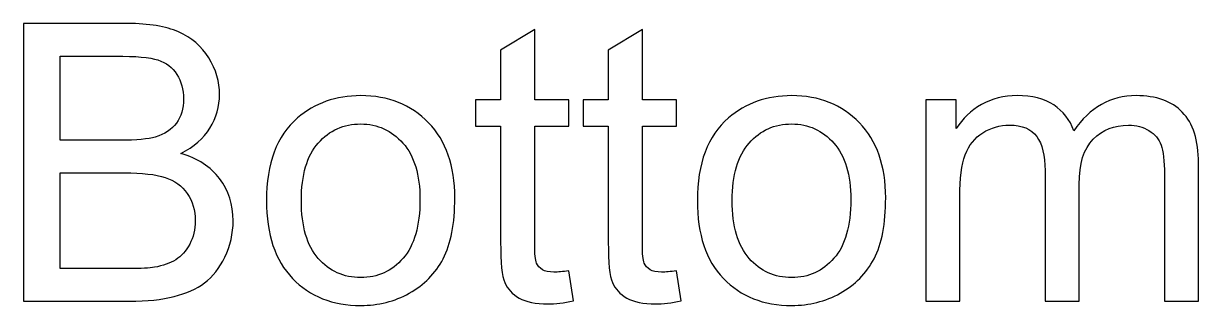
# Model space of a CAD drawing. Header units: centimetres. Extents: x 16 to 194, y -201 to 17.
# Drawn here: x 61.25 to 68.95, y -61 to -59.16 of the extents above; entities that cross this region are included whole.
import ezdxf

# ---------------------------------------------------------------- set-up
doc = ezdxf.new("R2010")
doc.units = ezdxf.units.CM
doc.header["$MEASUREMENT"] = 0
doc.layers.add('Layer 1', color=7, linetype='Continuous')

msp = doc.modelspace()

# ---------------------------------------------------------------- linework, layer by layer
at = {"layer": 'Layer 1', "color": 250}
for points, knots in [([(61.24771, -60.97675), (61.24771, -60.97675), (61.24771, -59.15811), (61.24771, -59.15811), (61.24771, -59.15811), (61.93012, -59.15811), (61.93012, -59.15811), (62.06898, -59.15811), (62.18031, -59.17631), (62.26456, -59.21314), (62.34838, -59.24997), (62.41399, -59.3067), (62.46141, -59.38332), (62.50924, -59.45952), (62.53295, -59.53953), (62.53295, -59.62335), (62.53295, -59.70082), (62.51178, -59.77406), (62.46987, -59.84264), (62.42796, -59.91122), (62.36446, -59.96668), (62.27937, -60.00901), (62.38944, -60.04118), (62.47411, -60.09622), (62.53295, -60.17411), (62.59222, -60.25158), (62.62185, -60.34344), (62.62185, -60.44928), (62.62185, -60.53479), (62.60365, -60.61395), (62.56766, -60.68719), (62.53168, -60.76043), (62.48723, -60.81673), (62.43431, -60.85652), (62.3814, -60.89589), (62.31493, -60.92595), (62.23535, -60.94627), (62.15534, -60.96659), (62.05755, -60.97675), (61.94155, -60.97675), (61.94155, -60.97675), (61.24771, -60.97675), (61.24771, -60.97675)], [0, 0, 0, 0, 0.0714286, 0.0714286, 0.0714286, 0.1428571, 0.1428571, 0.1428571, 0.2142857, 0.2142857, 0.2142857, 0.2857143, 0.2857143, 0.2857143, 0.3571429, 0.3571429, 0.3571429, 0.4285714, 0.4285714, 0.4285714, 0.5, 0.5, 0.5, 0.5714286, 0.5714286, 0.5714286, 0.6428571, 0.6428571, 0.6428571, 0.7142857, 0.7142857, 0.7142857, 0.7857143, 0.7857143, 0.7857143, 0.8571429, 0.8571429, 0.8571429, 0.9285714, 0.9285714, 0.9285714, 1, 1, 1, 1]), ([(64.82191, -60.77736), (64.82191, -60.77736), (64.85239, -60.97463), (64.85239, -60.97463), (64.78974, -60.98776), (64.73343, -60.99453), (64.68433, -60.99453), (64.60347, -60.99453), (64.54082, -60.98183), (64.49594, -60.95601), (64.45149, -60.93018), (64.42017, -60.89674), (64.40196, -60.85483), (64.38376, -60.81292), (64.37487, -60.72487), (64.37487, -60.59067), (64.37487, -60.59067), (64.37487, -59.83121), (64.37487, -59.83121), (64.37487, -59.83121), (64.20977, -59.83121), (64.20977, -59.83121), (64.20977, -59.83121), (64.20977, -59.65849), (64.20977, -59.65849), (64.20977, -59.65849), (64.37487, -59.65849), (64.37487, -59.65849), (64.37487, -59.65849), (64.37487, -59.33252), (64.37487, -59.33252), (64.37487, -59.33252), (64.59839, -59.19833), (64.59839, -59.19833), (64.59839, -59.19833), (64.59839, -59.65849), (64.59839, -59.65849), (64.59839, -59.65849), (64.82191, -59.65849), (64.82191, -59.65849), (64.82191, -59.65849), (64.82191, -59.83121), (64.82191, -59.83121), (64.82191, -59.83121), (64.59839, -59.83121), (64.59839, -59.83121), (64.59839, -59.83121), (64.59839, -60.60337), (64.59839, -60.60337), (64.59839, -60.66729), (64.6022, -60.70836), (64.61024, -60.72656), (64.61786, -60.74476), (64.63056, -60.75916), (64.64834, -60.77016), (64.66612, -60.78075), (64.69152, -60.78625), (64.72454, -60.78625), (64.7491, -60.78625), (64.78169, -60.78329), (64.82191, -60.77736)], [0, 0, 0, 0, 0.05, 0.05, 0.05, 0.1, 0.1, 0.1, 0.15, 0.15, 0.15, 0.2, 0.2, 0.2, 0.25, 0.25, 0.25, 0.3, 0.3, 0.3, 0.35, 0.35, 0.35, 0.4, 0.4, 0.4, 0.45, 0.45, 0.45, 0.5, 0.5, 0.5, 0.55, 0.55, 0.55, 0.6, 0.6, 0.6, 0.65, 0.65, 0.65, 0.7, 0.7, 0.7, 0.75, 0.75, 0.75, 0.8, 0.8, 0.8, 0.85, 0.85, 0.85, 0.9, 0.9, 0.9, 0.95, 0.95, 0.95, 1, 1, 1, 1]), ([(65.52761, -60.77736), (65.52761, -60.77736), (65.55809, -60.97463), (65.55809, -60.97463), (65.49544, -60.98776), (65.43913, -60.99453), (65.39003, -60.99453), (65.30917, -60.99453), (65.24652, -60.98183), (65.20164, -60.95601), (65.15719, -60.93018), (65.12587, -60.89674), (65.10766, -60.85483), (65.08946, -60.81292), (65.08057, -60.72487), (65.08057, -60.59067), (65.08057, -60.59067), (65.08057, -59.83121), (65.08057, -59.83121), (65.08057, -59.83121), (64.91547, -59.83121), (64.91547, -59.83121), (64.91547, -59.83121), (64.91547, -59.65849), (64.91547, -59.65849), (64.91547, -59.65849), (65.08057, -59.65849), (65.08057, -59.65849), (65.08057, -59.65849), (65.08057, -59.33252), (65.08057, -59.33252), (65.08057, -59.33252), (65.30409, -59.19833), (65.30409, -59.19833), (65.30409, -59.19833), (65.30409, -59.65849), (65.30409, -59.65849), (65.30409, -59.65849), (65.52761, -59.65849), (65.52761, -59.65849), (65.52761, -59.65849), (65.52761, -59.83121), (65.52761, -59.83121), (65.52761, -59.83121), (65.30409, -59.83121), (65.30409, -59.83121), (65.30409, -59.83121), (65.30409, -60.60337), (65.30409, -60.60337), (65.30409, -60.66729), (65.3079, -60.70836), (65.31594, -60.72656), (65.32356, -60.74476), (65.33626, -60.75916), (65.35404, -60.77016), (65.37182, -60.78075), (65.39722, -60.78625), (65.43024, -60.78625), (65.4548, -60.78625), (65.48739, -60.78329), (65.52761, -60.77736)], [0, 0, 0, 0, 0.05, 0.05, 0.05, 0.1, 0.1, 0.1, 0.15, 0.15, 0.15, 0.2, 0.2, 0.2, 0.25, 0.25, 0.25, 0.3, 0.3, 0.3, 0.35, 0.35, 0.35, 0.4, 0.4, 0.4, 0.45, 0.45, 0.45, 0.5, 0.5, 0.5, 0.55, 0.55, 0.55, 0.6, 0.6, 0.6, 0.65, 0.65, 0.65, 0.7, 0.7, 0.7, 0.75, 0.75, 0.75, 0.8, 0.8, 0.8, 0.85, 0.85, 0.85, 0.9, 0.9, 0.9, 0.95, 0.95, 0.95, 1, 1, 1, 1]), ([(61.48901, -59.92265), (61.48901, -59.92265), (61.88229, -59.92265), (61.88229, -59.92265), (61.98897, -59.92265), (62.06559, -59.91545), (62.11173, -59.90148), (62.17312, -59.88328), (62.21926, -59.8528), (62.25016, -59.81047), (62.28107, -59.76813), (62.29673, -59.71522), (62.29673, -59.65129), (62.29673, -59.59076), (62.28234, -59.53742), (62.25313, -59.4917), (62.22434, -59.44555), (62.18285, -59.4138), (62.12909, -59.39687), (62.07533, -59.37994), (61.98304, -59.37147), (61.85265, -59.37147), (61.85265, -59.37147), (61.48901, -59.37147), (61.48901, -59.37147), (61.48901, -59.37147), (61.48901, -59.92265), (61.48901, -59.92265)], [0, 0, 0, 0, 0.1111111, 0.1111111, 0.1111111, 0.2222222, 0.2222222, 0.2222222, 0.3333333, 0.3333333, 0.3333333, 0.4444444, 0.4444444, 0.4444444, 0.5555556, 0.5555556, 0.5555556, 0.6666667, 0.6666667, 0.6666667, 0.7777778, 0.7777778, 0.7777778, 0.8888889, 0.8888889, 0.8888889, 1, 1, 1, 1]), ([(62.84029, -60.31762), (62.84029, -60.0742), (62.90802, -59.89386), (63.04391, -59.7766), (63.15694, -59.67923), (63.29537, -59.63055), (63.45836, -59.63055), (63.63912, -59.63055), (63.78729, -59.68982), (63.90243, -59.80835), (64.01716, -59.92646), (64.07473, -60.09029), (64.07473, -60.29899), (64.07473, -60.46833), (64.04933, -60.60125), (63.99853, -60.6982), (63.94773, -60.79514), (63.87365, -60.87049), (63.77628, -60.92426), (63.67934, -60.97802), (63.57308, -61.00469), (63.45836, -61.00469), (63.27378, -61.00469), (63.12477, -60.94585), (63.01089, -60.82774), (62.89702, -60.70963), (62.84029, -60.53945), (62.84029, -60.31762)], [0, 0, 0, 0, 0.1111111, 0.1111111, 0.1111111, 0.2222222, 0.2222222, 0.2222222, 0.3333333, 0.3333333, 0.3333333, 0.4444444, 0.4444444, 0.4444444, 0.5555556, 0.5555556, 0.5555556, 0.6666667, 0.6666667, 0.6666667, 0.7777778, 0.7777778, 0.7777778, 0.8888889, 0.8888889, 0.8888889, 1, 1, 1, 1]), ([(65.66435, -60.31762), (65.66435, -60.0742), (65.73208, -59.89386), (65.86797, -59.7766), (65.981, -59.67923), (66.11943, -59.63055), (66.28242, -59.63055), (66.46318, -59.63055), (66.61135, -59.68982), (66.72649, -59.80835), (66.84122, -59.92646), (66.89879, -60.09029), (66.89879, -60.29899), (66.89879, -60.46833), (66.87339, -60.60125), (66.82259, -60.6982), (66.77179, -60.79514), (66.69771, -60.87049), (66.60034, -60.92426), (66.5034, -60.97802), (66.39714, -61.00469), (66.28242, -61.00469), (66.09784, -61.00469), (65.94883, -60.94585), (65.83495, -60.82774), (65.72108, -60.70963), (65.66435, -60.53945), (65.66435, -60.31762)], [0, 0, 0, 0, 0.1111111, 0.1111111, 0.1111111, 0.2222222, 0.2222222, 0.2222222, 0.3333333, 0.3333333, 0.3333333, 0.4444444, 0.4444444, 0.4444444, 0.5555556, 0.5555556, 0.5555556, 0.6666667, 0.6666667, 0.6666667, 0.7777778, 0.7777778, 0.7777778, 0.8888889, 0.8888889, 0.8888889, 1, 1, 1, 1]), ([(67.16083, -60.97675), (67.16083, -60.97675), (67.16083, -59.65849), (67.16083, -59.65849), (67.16083, -59.65849), (67.36149, -59.65849), (67.36149, -59.65849), (67.36149, -59.65849), (67.36149, -59.84476), (67.36149, -59.84476), (67.40255, -59.78041), (67.45759, -59.72834), (67.52617, -59.68939), (67.59475, -59.65002), (67.67264, -59.63055), (67.76027, -59.63055), (67.85764, -59.63055), (67.93765, -59.65087), (67.99988, -59.69109), (68.06211, -59.73173), (68.10613, -59.78803), (68.13153, -59.86084), (68.23652, -59.70717), (68.37241, -59.63055), (68.54005, -59.63055), (68.67128, -59.63055), (68.77246, -59.66653), (68.84273, -59.73892), (68.91343, -59.81131), (68.94899, -59.92265), (68.94899, -60.07293), (68.94899, -60.07293), (68.94899, -60.97675), (68.94899, -60.97675), (68.94899, -60.97675), (68.72547, -60.97675), (68.72547, -60.97675), (68.72547, -60.97675), (68.72547, -60.14702), (68.72547, -60.14702), (68.72547, -60.05812), (68.71785, -59.99377), (68.70346, -59.9544), (68.68906, -59.91503), (68.66282, -59.8837), (68.62429, -59.85957), (68.58619, -59.83544), (68.54132, -59.82359), (68.4901, -59.82359), (68.39696, -59.82359), (68.31992, -59.85449), (68.25853, -59.91588), (68.19715, -59.97768), (68.16667, -60.07632), (68.16667, -60.21179), (68.16667, -60.21179), (68.16667, -60.97675), (68.16667, -60.97675), (68.16667, -60.97675), (67.94315, -60.97675), (67.94315, -60.97675), (67.94315, -60.97675), (67.94315, -60.12119), (67.94315, -60.12119), (67.94315, -60.02213), (67.92495, -59.94763), (67.88854, -59.8981), (67.85213, -59.84857), (67.79244, -59.82359), (67.70989, -59.82359), (67.64724, -59.82359), (67.58924, -59.8401), (67.5359, -59.87312), (67.48256, -59.90614), (67.44404, -59.9544), (67.41991, -60.01832), (67.3962, -60.08182), (67.38435, -60.17369), (67.38435, -60.29349), (67.38435, -60.29349), (67.38435, -60.97675), (67.38435, -60.97675), (67.38435, -60.97675), (67.16083, -60.97675), (67.16083, -60.97675)], [0, 0, 0, 0, 0.0357143, 0.0357143, 0.0357143, 0.0714286, 0.0714286, 0.0714286, 0.1071429, 0.1071429, 0.1071429, 0.1428571, 0.1428571, 0.1428571, 0.1785714, 0.1785714, 0.1785714, 0.2142857, 0.2142857, 0.2142857, 0.25, 0.25, 0.25, 0.2857143, 0.2857143, 0.2857143, 0.3214286, 0.3214286, 0.3214286, 0.3571429, 0.3571429, 0.3571429, 0.3928571, 0.3928571, 0.3928571, 0.4285714, 0.4285714, 0.4285714, 0.4642857, 0.4642857, 0.4642857, 0.5, 0.5, 0.5, 0.5357143, 0.5357143, 0.5357143, 0.5714286, 0.5714286, 0.5714286, 0.6071429, 0.6071429, 0.6071429, 0.6428571, 0.6428571, 0.6428571, 0.6785714, 0.6785714, 0.6785714, 0.7142857, 0.7142857, 0.7142857, 0.75, 0.75, 0.75, 0.7857143, 0.7857143, 0.7857143, 0.8214286, 0.8214286, 0.8214286, 0.8571429, 0.8571429, 0.8571429, 0.8928571, 0.8928571, 0.8928571, 0.9285714, 0.9285714, 0.9285714, 0.9642857, 0.9642857, 0.9642857, 1, 1, 1, 1]), ([(63.06889, -60.31804), (63.06889, -60.48653), (63.10572, -60.61268), (63.17938, -60.69608), (63.25346, -60.7799), (63.34617, -60.82181), (63.45836, -60.82181), (63.56927, -60.82181), (63.66156, -60.7799), (63.73564, -60.69566), (63.8093, -60.61141), (63.84613, -60.48314), (63.84613, -60.31085), (63.84613, -60.14829), (63.80888, -60.0251), (63.73479, -59.9417), (63.66071, -59.85788), (63.56842, -59.81597), (63.45836, -59.81597), (63.34617, -59.81597), (63.25346, -59.85746), (63.17938, -59.94085), (63.10572, -60.02425), (63.06889, -60.14998), (63.06889, -60.31804)], [0, 0, 0, 0, 0.125, 0.125, 0.125, 0.25, 0.25, 0.25, 0.375, 0.375, 0.375, 0.5, 0.5, 0.5, 0.625, 0.625, 0.625, 0.75, 0.75, 0.75, 0.875, 0.875, 0.875, 1, 1, 1, 1]), ([(65.89295, -60.31804), (65.89295, -60.48653), (65.92978, -60.61268), (66.00344, -60.69608), (66.07752, -60.7799), (66.17023, -60.82181), (66.28242, -60.82181), (66.39333, -60.82181), (66.48562, -60.7799), (66.5597, -60.69566), (66.63336, -60.61141), (66.67019, -60.48314), (66.67019, -60.31085), (66.67019, -60.14829), (66.63294, -60.0251), (66.55885, -59.9417), (66.48477, -59.85788), (66.39248, -59.81597), (66.28242, -59.81597), (66.17023, -59.81597), (66.07752, -59.85746), (66.00344, -59.94085), (65.92978, -60.02425), (65.89295, -60.14998), (65.89295, -60.31804)], [0, 0, 0, 0, 0.125, 0.125, 0.125, 0.25, 0.25, 0.25, 0.375, 0.375, 0.375, 0.5, 0.5, 0.5, 0.625, 0.625, 0.625, 0.75, 0.75, 0.75, 0.875, 0.875, 0.875, 1, 1, 1, 1]), ([(61.48901, -60.76339), (61.48901, -60.76339), (61.94198, -60.76339), (61.94198, -60.76339), (62.01987, -60.76339), (62.07448, -60.76043), (62.10623, -60.7545), (62.16126, -60.74476), (62.20783, -60.72825), (62.24508, -60.70497), (62.28234, -60.68169), (62.31282, -60.64782), (62.33695, -60.60337), (62.36108, -60.55892), (62.37293, -60.5077), (62.37293, -60.4497), (62.37293, -60.38154), (62.35557, -60.3227), (62.32044, -60.27232), (62.28572, -60.22195), (62.23746, -60.18681), (62.17566, -60.16649), (62.11427, -60.14617), (62.02537, -60.13601), (61.9098, -60.13601), (61.9098, -60.13601), (61.48901, -60.13601), (61.48901, -60.13601), (61.48901, -60.13601), (61.48901, -60.76339), (61.48901, -60.76339)], [0, 0, 0, 0, 0.1, 0.1, 0.1, 0.2, 0.2, 0.2, 0.3, 0.3, 0.3, 0.4, 0.4, 0.4, 0.5, 0.5, 0.5, 0.6, 0.6, 0.6, 0.7, 0.7, 0.7, 0.8, 0.8, 0.8, 0.9, 0.9, 0.9, 1, 1, 1, 1])]:
    msp.add_open_spline(points, degree=3, knots=knots, dxfattribs=at)

doc.saveas('drawing.dxf')
